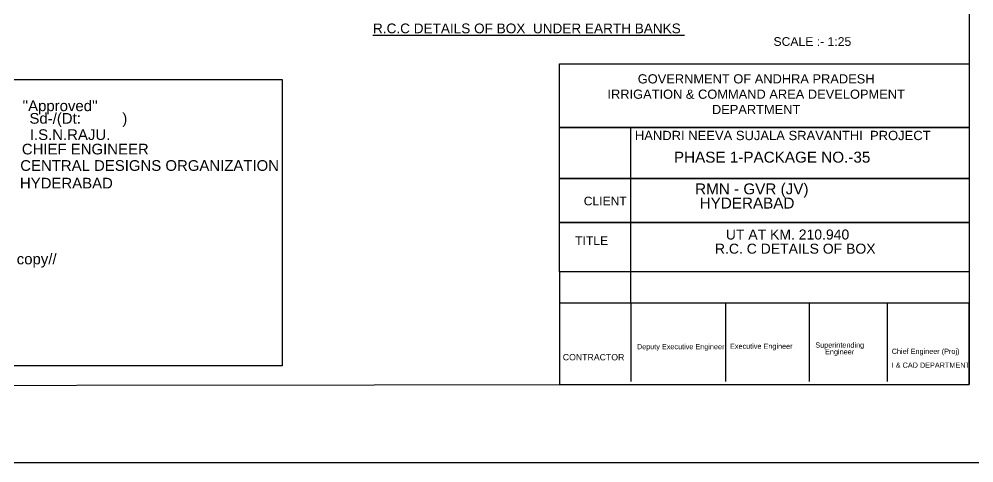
# Model space of a CAD drawing. Header units: metres. Extents: x -480 to 3266, y -8 to 1745.
# Drawn here: x 1364 to 2627, y -8 to 578 of the extents above; entities that cross this region are included whole.
import ezdxf

# ---------------------------------------------------------------- set-up
doc = ezdxf.new("R2010")
doc.units = ezdxf.units.M
doc.header["$MEASUREMENT"] = 0
doc.layers.add('TEXT', color=255, linetype='Continuous')
doc.styles.get("Standard").update_dxf_attribs({"font": 'arial.ttf'})
picture_1 = doc.add_image_def('image1.jpg', size_in_pixel=(7220, 3380))

msp = doc.modelspace()

# ---------------------------------------------------------------- linework, layer by layer
at = {"layer": 'TEXT', "color": 7}
for points in [[(260.4, 1657), (2620.2, 1660), (2620.2, 95.5), (260.4, 92.6)], [(1180.8, 498.3), (1712.2, 498.3), (1712.2, 119.9), (1180.8, 119.9)]]:
    msp.add_lwpolyline(points, close=True, dxfattribs=at)
at = {"layer": 'TEXT', "color": 7, "ltscale": 0.02}
for points in [[(2078.9, 519), (2620.2, 519), (2620.2, 435), (2078.9, 435)], [(2078.9, 435), (2620.2, 435), (2620.2, 367.5), (2078.9, 367.5)], [(2078.9, 367.5), (2620.2, 367.5), (2620.2, 309.2), (2078.9, 309.2)], [(2078.9, 309.2), (2620.2, 309.2), (2620.2, 244.3), (2078.9, 244.3)], [(2078.9, 95.2), (2620.2, 95.2), (2620.2, 202.6), (2078.9, 202.6)]]:
    msp.add_lwpolyline(points, close=True, dxfattribs=at)
for points in [[(2172.9, 202.6), (2172.9, 435)], [(2078.9, 244.3), (2078.9, 202.6)], [(2620.2, 244.3), (2620.2, 202.6)], [(2172.9, 202.6), (2172.9, 99.4)], [(2298.1, 202.6), (2298.1, 99.4)], [(2408.8, 202.6), (2408.8, 99.4)], [(2511.8, 202.6), (2511.8, 99.4)]]:
    msp.add_lwpolyline(points, dxfattribs=at)

# ---------------------------------------------------------------- texts
at = {"layer": 'TEXT', "color": 7}
for s, height, p in [('%%UR.C.C DETAILS OF BOX  UNDER EARTH BANKS ', 12.848, (1832.2, 559.4)), ('SCALE :- 1:25', 11.514, (2361.6, 542.7)), ("''Approved''", 14.126, (1368.8, 456.5)), ('Sd-/(Dt:          )', 14.126, (1378.1, 439.9)), ('I.S.N.RAJU.', 14.126, (1378.6, 418.4)), ('HANDRI NEEVA SUJALA SRAVANTHI  PROJECT', 12.284, (2178.4, 418.2)), ('CHIEF ENGINEER', 14.126, (1368, 399.3)), ('CENTRAL DESIGNS ORGANIZATION', 14.126, (1365.9, 377.6)), ('PHASE 1-PACKAGE NO.-35', 14.418, (2230, 388.5)), ('HYDERABAD', 14.13, (1365.5, 354.3)), ('RMN - GVR (JV)', 14.418, (2258, 346.6)), ('HYDERABAD', 14.42, (2264, 327.8)), ('UT AT KM. 210.940', 13.217, (2298.6, 286.9)), ('// .True copy//', 14.126, (1293.3, 254.1)), ('Deputy Executive Engineer', 6.866, (2181.1, 141.9)), (' Executive Engineer', 6.866, (2301.5, 142.5)), ('Superintending ', 6.866, (2416.9, 144.1)), ('Chief Engineer (Proj)', 6.866, (2517.9, 135.8)), ('CONTRACTOR', 8.26, (2083.1, 127.3)), ('I & CAD DEPARTMENT', 6.866, (2517.9, 117.5))]:
    msp.add_text(s, height=height, dxfattribs=at).set_placement(p)
for s, insert, char_height, width, attachment_point in [('GOVERNMENT OF ANDHRA PRADESH\\PIRRIGATION & COMMAND AREA DEVELOPMENT DEPARTMENT', (2338.7, 478.9), 12.148, 466.92, 5), ('CLIENT', (2110.8, 343.5), 11.44, 93.001, 1), ('TITLE', (2099.5, 291.2), 11.44, 93.001, 1), ('R.C. C DETAILS OF BOX', (2284.2, 281.4), 13.217, 277.832, 1), ('Engineer', (2429.8, 142), 6.87, 39.655, 1)]:
    msp.add_mtext(s, dxfattribs=dict(at, insert=insert, char_height=char_height, width=width, attachment_point=attachment_point))

# ---------------------------------------------------------------- pictures from other files: only their frames are drawn
image = msp.add_image(picture_1, insert=(-480, -8.2), size_in_units=(3745.9, 1753.6), dxfattribs=dict(at, fade=35))
image.dxf.flags = 7

doc.saveas('drawing.dxf')
